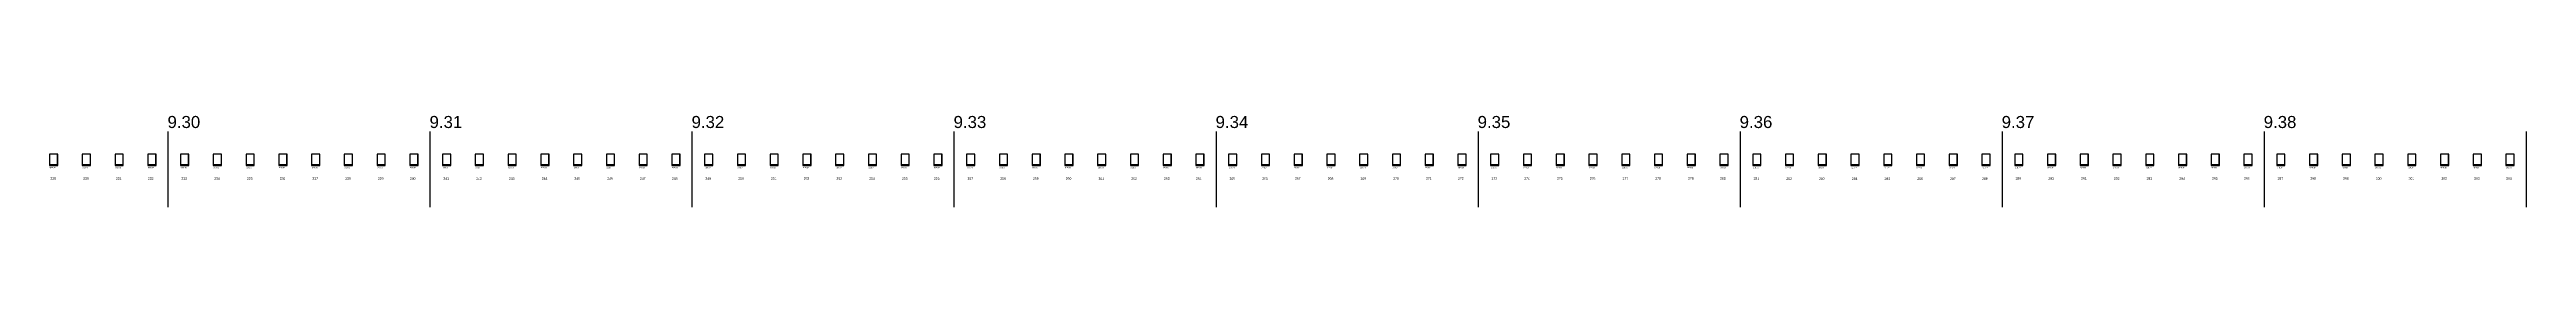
# Model space of a CAD drawing. Header units: inches. Extents: x -293 to 39679, y -468 to 488.
# Drawn here: x 29791 to 39679, y -166 to 198 of the extents above; entities that cross this region are included whole.
import ezdxf
from ezdxf.enums import TextEntityAlignment as Align

# ---------------------------------------------------------------- set-up
doc = ezdxf.new("R2010")
doc.units = ezdxf.units.IN
doc.header["$MEASUREMENT"] = 0
doc.layers.get('Defpoints').update_dxf_attribs({"color": 3})
doc.layers.add('NSE-Border', color=156, linetype='Continuous', plot=False)
doc.layers.add('NSE-Detail Border', color=7, linetype='Continuous')
doc.layers.add('NSE-Title', color=51, linetype='Continuous', lineweight=9)
doc.styles.add('004 - NSSM - Standard', font='arial.ttf', dxfattribs={"height": 0.4})
doc.styles.add('008 - NSSM - Standard', font='arial.ttf', dxfattribs={"height": 0.8})
doc.styles.add('048 - NSSM - Standard', font='arial.ttf', dxfattribs={"height": 4.8})
doc.styles.add('096 - NSSM - Standard', font='arial.ttf', dxfattribs={"height": 9.6})

# ---------------------------------------------------------------- blocks, each defined once
blk = doc.blocks.new('*U4')
blk.add_wipeout([(8.1, 1.1), (8.1, 0), (0, 0), (0, 11.3), (8.2, 11.3), (8.2, 0), (8.1, 0), (8.1, 11.3), (0, 11.3), (0, 1.1)])
at = {"layer": 'Defpoints', "ltscale": 0.0625}
blk.add_lwpolyline([(0, 1.1), (8.1, 1.1), (8.1, 11.3), (0, 11.3)], close=True, dxfattribs=at)
at = {"layer": 'Defpoints'}
blk.add_circle((0.6, 0.6), 0.312, dxfattribs=at)
at = {"layer": 'NSE-Border', "ltscale": 0.0625}
blk.add_lwpolyline([(0, 0), (8.2, 0), (8.2, 11.3), (0, 11.3)], close=True, dxfattribs=at)
at = {"layer": 'NSE-Title'}
blk.add_line((0.9, 0.6), (7.9, 0.6), dxfattribs=at)
at = {"layer": 'Defpoints', "style": '008 - NSSM - Standard'}
blk.add_attdef('DETAIL_NUMBER', text='', height=0.218, dxfattribs=at).set_placement((0.6, 0.6), align=Align.MIDDLE_CENTER)
at = {"layer": 'NSE-Title', "style": '004 - NSSM - Standard'}
blk.add_text('ARCH REF:', height=0.134, dxfattribs=at).set_placement((1.6, 0.5), align=Align.MIDDLE_CENTER)
for tag, p in [('DETAIL_DESCRIPTION', (1.1, 0.6)), ('ARCH_REF', (2.2, 0.4))]:
    blk.add_attdef(tag, p, '', height=0.134, dxfattribs=at)

msp = doc.modelspace()

# ---------------------------------------------------------------- linework, layer by layer
at = {"layer": 'Defpoints'}
for p, q in [((30265.01138, -165.875), (30265.01138, 136)), ((31311.01458, -165.875), (31311.01458, 136)), ((32357.01778, -165.875), (32357.01778, 136)), ((33403.02098, -165.875), (33403.02098, 136)), ((34449.02418, -165.875), (34449.02418, 136)), ((35495.02738, -165.875), (35495.02738, 136)), ((36541.03058, -165.875), (36541.03058, 136)), ((37587.03378, -165.875), (37587.03378, 136)), ((38633.03698, -165.875), (38633.03698, 136)), ((39679.04018, -165.875), (39679.04018, 136))]:
    msp.add_line(p, q, dxfattribs=at)

# ---------------------------------------------------------------- texts
for s, width, gutter_width, heights, insert, char_height, attachment_point, style in [('9.30', 15.7513444, 2, [0], (30262.04278, 197.25), 48, 1, '048 - NSSM - Standard'), ('9.31', 15.7513444, 2, [0], (31308.04598, 197.25), 48, 1, '048 - NSSM - Standard'), ('9.32', 15.7513444, 2, [0], (32354.04918, 197.25), 48, 1, '048 - NSSM - Standard'), ('9.33', 15.7513444, 2, [0], (33400.05238, 197.25), 48, 1, '048 - NSSM - Standard'), ('9.34', 15.7513444, 2, [0], (34446.05558, 197.25), 48, 1, '048 - NSSM - Standard'), ('9.35', 15.7513444, 2, [0], (35492.05878, 197.25), 48, 1, '048 - NSSM - Standard'), ('9.36', 15.7513444, 2, [0], (36538.06198, 197.25), 48, 1, '048 - NSSM - Standard'), ('9.37', 15.7513444, 2, [0], (37584.06518, 197.25), 48, 1, '048 - NSSM - Standard'), ('9.38', 15.7513444, 2, [0], (38630.06838, 197.25), 48, 1, '048 - NSSM - Standard'), ('05/9.29', 15.7513444, 2, [0], (29803.04118, -6.28629), 4.8, 2, '048 - NSSM - Standard'), ('229', 16.3938227, 0.5, [0], (29805.64481, -51.7797), 9.6, 5, '096 - NSSM - Standard'), ('06/9.29', 15.7513444, 2, [4.96371], (29933.79158, -6.28629), 4.8, 2, '048 - NSSM - Standard'), ('230', 16.3938227, 0.5, [0], (29936.39521, -51.7797), 9.6, 5, '096 - NSSM - Standard'), ('07/9.29', 15.7513444, 2, [0], (30064.54198, -6.28629), 4.8, 2, '048 - NSSM - Standard'), ('231', 16.3938227, 0.5, [0], (30067.14561, -51.7797), 9.6, 5, '096 - NSSM - Standard'), ('232', 16.3938227, 0.5, [0], (30194.77596, -51.7797), 9.6, 5, '096 - NSSM - Standard'), ('08/9.29', 15.7513444, 2, [0], (30195.29238, -6.28629), 4.8, 2, '048 - NSSM - Standard'), ('01/9.30', 15.7513444, 2, [0], (30326.04278, -6.28629), 4.8, 2, '048 - NSSM - Standard'), ('233', 16.3938227, 0.5, [0], (30328.64641, -51.78298), 9.6, 5, '096 - NSSM - Standard'), ('02/9.30', 15.7513444, 2, [0], (30456.79318, -6.28629), 4.8, 2, '048 - NSSM - Standard'), ('234', 16.3938227, 0.5, [0], (30459.39681, -51.7797), 9.6, 5, '096 - NSSM - Standard'), ('03/9.30', 15.7513444, 2, [0], (30587.54358, -6.28629), 4.8, 2, '048 - NSSM - Standard'), ('235', 16.3938227, 0.5, [0], (30590.14721, -51.7797), 9.6, 5, '096 - NSSM - Standard'), ('04/9.30', 15.7513444, 2, [0], (30718.29398, -6.28629), 4.8, 2, '048 - NSSM - Standard'), ('236', 16.3938227, 0.5, [0], (30720.89761, -51.7797), 9.6, 5, '096 - NSSM - Standard'), ('05/9.30', 15.7513444, 2, [0], (30849.04438, -6.28629), 4.8, 2, '048 - NSSM - Standard'), ('237', 16.3938227, 0.5, [0], (30851.64801, -51.7797), 9.6, 5, '096 - NSSM - Standard'), ('06/9.30', 15.7513444, 2, [4.96371], (30979.79478, -6.28629), 4.8, 2, '048 - NSSM - Standard'), ('238', 16.3938227, 0.5, [0], (30982.39841, -51.7797), 9.6, 5, '096 - NSSM - Standard'), ('07/9.30', 15.7513444, 2, [0], (31110.54518, -6.28629), 4.8, 2, '048 - NSSM - Standard'), ('239', 16.3938227, 0.5, [0], (31113.14881, -51.7797), 9.6, 5, '096 - NSSM - Standard'), ('240', 16.3938227, 0.5, [0], (31240.77916, -51.7797), 9.6, 5, '096 - NSSM - Standard'), ('08/9.30', 15.7513444, 2, [0], (31241.29558, -6.28629), 4.8, 2, '048 - NSSM - Standard'), ('01/9.31', 15.7513444, 2, [0], (31372.04598, -6.28629), 4.8, 2, '048 - NSSM - Standard'), ('241', 16.3938227, 0.5, [0], (31374.64961, -51.78298), 9.6, 5, '096 - NSSM - Standard'), ('02/9.31', 15.7513444, 2, [0], (31502.79638, -6.28629), 4.8, 2, '048 - NSSM - Standard'), ('242', 16.3938227, 0.5, [0], (31505.40001, -51.7797), 9.6, 5, '096 - NSSM - Standard'), ('03/9.31', 15.7513444, 2, [0], (31633.54678, -6.28629), 4.8, 2, '048 - NSSM - Standard'), ('243', 16.3938227, 0.5, [0], (31636.15041, -51.7797), 9.6, 5, '096 - NSSM - Standard'), ('04/9.31', 15.7513444, 2, [0], (31764.29718, -6.28629), 4.8, 2, '048 - NSSM - Standard'), ('244', 16.3938227, 0.5, [0], (31766.90081, -51.7797), 9.6, 5, '096 - NSSM - Standard'), ('05/9.31', 15.7513444, 2, [0], (31895.04758, -6.28629), 4.8, 2, '048 - NSSM - Standard'), ('245', 16.3938227, 0.5, [0], (31897.65121, -51.7797), 9.6, 5, '096 - NSSM - Standard'), ('06/9.31', 15.7513444, 2, [4.96371], (32025.79798, -6.28629), 4.8, 2, '048 - NSSM - Standard'), ('246', 16.3938227, 0.5, [0], (32028.40161, -51.7797), 9.6, 5, '096 - NSSM - Standard'), ('07/9.31', 15.7513444, 2, [0], (32156.54838, -6.28629), 4.8, 2, '048 - NSSM - Standard'), ('247', 16.3938227, 0.5, [0], (32159.15201, -51.7797), 9.6, 5, '096 - NSSM - Standard'), ('248', 16.3938227, 0.5, [0], (32286.78236, -51.7797), 9.6, 5, '096 - NSSM - Standard'), ('08/9.31', 15.7513444, 2, [0], (32287.29878, -6.28629), 4.8, 2, '048 - NSSM - Standard'), ('01/9.32', 15.7513444, 2, [0], (32418.04918, -6.28629), 4.8, 2, '048 - NSSM - Standard'), ('249', 16.3938227, 0.5, [0], (32420.65281, -51.78298), 9.6, 5, '096 - NSSM - Standard'), ('02/9.32', 15.7513444, 2, [0], (32548.79958, -6.28629), 4.8, 2, '048 - NSSM - Standard'), ('250', 16.3938227, 0.5, [0], (32551.40321, -51.7797), 9.6, 5, '096 - NSSM - Standard'), ('03/9.32', 15.7513444, 2, [0], (32679.54998, -6.28629), 4.8, 2, '048 - NSSM - Standard'), ('251', 16.3938227, 0.5, [0], (32682.15361, -51.7797), 9.6, 5, '096 - NSSM - Standard'), ('04/9.32', 15.7513444, 2, [0], (32810.30038, -6.28629), 4.8, 2, '048 - NSSM - Standard'), ('252', 16.3938227, 0.5, [0], (32812.90401, -51.7797), 9.6, 5, '096 - NSSM - Standard'), ('05/9.32', 15.7513444, 2, [0], (32941.05078, -6.28629), 4.8, 2, '048 - NSSM - Standard'), ('253', 16.3938227, 0.5, [0], (32943.65441, -51.7797), 9.6, 5, '096 - NSSM - Standard'), ('06/9.32', 15.7513444, 2, [4.96371], (33071.80118, -6.28629), 4.8, 2, '048 - NSSM - Standard'), ('254', 16.3938227, 0.5, [0], (33074.40481, -51.7797), 9.6, 5, '096 - NSSM - Standard'), ('07/9.32', 15.7513444, 2, [0], (33202.55158, -6.28629), 4.8, 2, '048 - NSSM - Standard'), ('255', 16.3938227, 0.5, [0], (33205.15521, -51.7797), 9.6, 5, '096 - NSSM - Standard'), ('256', 16.3938227, 0.5, [0], (33332.78556, -51.7797), 9.6, 5, '096 - NSSM - Standard'), ('08/9.32', 15.7513444, 2, [0], (33333.30198, -6.28629), 4.8, 2, '048 - NSSM - Standard'), ('01/9.33', 15.7513444, 2, [0], (33464.05238, -6.28629), 4.8, 2, '048 - NSSM - Standard'), ('257', 16.3938227, 0.5, [0], (33466.65601, -51.78298), 9.6, 5, '096 - NSSM - Standard'), ('02/9.33', 15.7513444, 2, [0], (33594.80278, -6.28629), 4.8, 2, '048 - NSSM - Standard'), ('258', 16.3938227, 0.5, [0], (33597.40641, -51.7797), 9.6, 5, '096 - NSSM - Standard'), ('03/9.33', 15.7513444, 2, [0], (33725.55318, -6.28629), 4.8, 2, '048 - NSSM - Standard'), ('259', 16.3938227, 0.5, [0], (33728.15681, -51.7797), 9.6, 5, '096 - NSSM - Standard'), ('04/9.33', 15.7513444, 2, [0], (33856.30358, -6.28629), 4.8, 2, '048 - NSSM - Standard'), ('260', 16.3938227, 0.5, [0], (33858.90721, -51.7797), 9.6, 5, '096 - NSSM - Standard'), ('05/9.33', 15.7513444, 2, [0], (33987.05398, -6.28629), 4.8, 2, '048 - NSSM - Standard'), ('261', 16.3938227, 0.5, [0], (33989.65761, -51.7797), 9.6, 5, '096 - NSSM - Standard'), ('06/9.33', 15.7513444, 2, [4.96371], (34117.80438, -6.28629), 4.8, 2, '048 - NSSM - Standard'), ('262', 16.3938227, 0.5, [0], (34120.40801, -51.7797), 9.6, 5, '096 - NSSM - Standard'), ('07/9.33', 15.7513444, 2, [0], (34248.55478, -6.28629), 4.8, 2, '048 - NSSM - Standard'), ('263', 16.3938227, 0.5, [0], (34251.15841, -51.7797), 9.6, 5, '096 - NSSM - Standard'), ('264', 16.3938227, 0.5, [0], (34378.78876, -51.7797), 9.6, 5, '096 - NSSM - Standard'), ('08/9.33', 15.7513444, 2, [0], (34379.30518, -6.28629), 4.8, 2, '048 - NSSM - Standard'), ('01/9.34', 15.7513444, 2, [0], (34510.05558, -6.28629), 4.8, 2, '048 - NSSM - Standard'), ('265', 16.3938227, 0.5, [0], (34512.65921, -51.78298), 9.6, 5, '096 - NSSM - Standard'), ('02/9.34', 15.7513444, 2, [0], (34640.80598, -6.28629), 4.8, 2, '048 - NSSM - Standard'), ('266', 16.3938227, 0.5, [0], (34643.40961, -51.7797), 9.6, 5, '096 - NSSM - Standard'), ('03/9.34', 15.7513444, 2, [0], (34771.55638, -6.28629), 4.8, 2, '048 - NSSM - Standard'), ('267', 16.3938227, 0.5, [0], (34774.16001, -51.7797), 9.6, 5, '096 - NSSM - Standard'), ('04/9.34', 15.7513444, 2, [0], (34902.30678, -6.28629), 4.8, 2, '048 - NSSM - Standard'), ('268', 16.3938227, 0.5, [0], (34904.91041, -51.7797), 9.6, 5, '096 - NSSM - Standard'), ('05/9.34', 15.7513444, 2, [0], (35033.05718, -6.28629), 4.8, 2, '048 - NSSM - Standard'), ('269', 16.3938227, 0.5, [0], (35035.66081, -51.7797), 9.6, 5, '096 - NSSM - Standard'), ('06/9.34', 15.7513444, 2, [4.96371], (35163.80758, -6.28629), 4.8, 2, '048 - NSSM - Standard'), ('270', 16.3938227, 0.5, [0], (35166.41121, -51.7797), 9.6, 5, '096 - NSSM - Standard'), ('07/9.34', 15.7513444, 2, [0], (35294.55798, -6.28629), 4.8, 2, '048 - NSSM - Standard'), ('271', 16.3938227, 0.5, [0], (35297.16161, -51.7797), 9.6, 5, '096 - NSSM - Standard'), ('272', 16.3938227, 0.5, [0], (35424.79196, -51.7797), 9.6, 5, '096 - NSSM - Standard'), ('08/9.34', 15.7513444, 2, [0], (35425.30838, -6.28629), 4.8, 2, '048 - NSSM - Standard'), ('01/9.35', 15.7513444, 2, [0], (35556.05878, -6.28629), 4.8, 2, '048 - NSSM - Standard'), ('273', 16.3938227, 0.5, [0], (35558.66241, -51.78298), 9.6, 5, '096 - NSSM - Standard'), ('02/9.35', 15.7513444, 2, [0], (35686.80918, -6.28629), 4.8, 2, '048 - NSSM - Standard'), ('274', 16.3938227, 0.5, [0], (35689.41281, -51.7797), 9.6, 5, '096 - NSSM - Standard'), ('03/9.35', 15.7513444, 2, [0], (35817.55958, -6.28629), 4.8, 2, '048 - NSSM - Standard'), ('275', 16.3938227, 0.5, [0], (35820.16321, -51.7797), 9.6, 5, '096 - NSSM - Standard'), ('04/9.35', 15.7513444, 2, [0], (35948.30998, -6.28629), 4.8, 2, '048 - NSSM - Standard'), ('276', 16.3938227, 0.5, [0], (35950.91361, -51.7797), 9.6, 5, '096 - NSSM - Standard'), ('05/9.35', 15.7513444, 2, [0], (36079.06038, -6.28629), 4.8, 2, '048 - NSSM - Standard'), ('277', 16.3938227, 0.5, [0], (36081.66401, -51.7797), 9.6, 5, '096 - NSSM - Standard'), ('06/9.35', 15.7513444, 2, [4.96371], (36209.81078, -6.28629), 4.8, 2, '048 - NSSM - Standard'), ('278', 16.3938227, 0.5, [0], (36212.41441, -51.7797), 9.6, 5, '096 - NSSM - Standard'), ('07/9.35', 15.7513444, 2, [0], (36340.56118, -6.28629), 4.8, 2, '048 - NSSM - Standard'), ('279', 16.3938227, 0.5, [0], (36343.16481, -51.7797), 9.6, 5, '096 - NSSM - Standard'), ('280', 16.3938227, 0.5, [0], (36470.79516, -51.7797), 9.6, 5, '096 - NSSM - Standard'), ('08/9.35', 15.7513444, 2, [0], (36471.31158, -6.28629), 4.8, 2, '048 - NSSM - Standard'), ('01/9.36', 15.7513444, 2, [0], (36602.06198, -6.28629), 4.8, 2, '048 - NSSM - Standard'), ('281', 16.3938227, 0.5, [0], (36604.66561, -51.78298), 9.6, 5, '096 - NSSM - Standard'), ('02/9.36', 15.7513444, 2, [0], (36732.81238, -6.95666), 4.8, 2, '048 - NSSM - Standard'), ('282', 16.3938227, 0.5, [0], (36735.41601, -52.45008), 9.6, 5, '096 - NSSM - Standard'), ('03/9.36', 15.7513444, 2, [0], (36863.56278, -6.95666), 4.8, 2, '048 - NSSM - Standard'), ('283', 16.3938227, 0.5, [0], (36866.16641, -52.45008), 9.6, 5, '096 - NSSM - Standard'), ('04/9.36', 15.7513444, 2, [0], (36994.31318, -6.95666), 4.8, 2, '048 - NSSM - Standard'), ('284', 16.3938227, 0.5, [0], (36996.91681, -52.45008), 9.6, 5, '096 - NSSM - Standard'), ('05/9.36', 15.7513444, 2, [0], (37125.06358, -6.95666), 4.8, 2, '048 - NSSM - Standard'), ('285', 16.3938227, 0.5, [0], (37127.66721, -52.45008), 9.6, 5, '096 - NSSM - Standard'), ('06/9.36', 15.7513444, 2, [4.96371], (37255.81398, -6.95666), 4.8, 2, '048 - NSSM - Standard'), ('286', 16.3938227, 0.5, [0], (37258.41761, -52.45008), 9.6, 5, '096 - NSSM - Standard'), ('07/9.36', 15.7513444, 2, [0], (37386.56438, -6.95666), 4.8, 2, '048 - NSSM - Standard'), ('287', 16.3938227, 0.5, [0], (37389.16801, -52.45008), 9.6, 5, '096 - NSSM - Standard'), ('288', 16.3938227, 0.5, [0], (37516.79836, -52.45008), 9.6, 5, '096 - NSSM - Standard'), ('08/9.36', 15.7513444, 2, [0], (37517.31478, -6.95666), 4.8, 2, '048 - NSSM - Standard'), ('01/9.37', 15.7513444, 2, [0], (37648.06518, -6.28629), 4.8, 2, '048 - NSSM - Standard'), ('289', 16.3938227, 0.5, [0], (37650.66881, -51.78298), 9.6, 5, '096 - NSSM - Standard'), ('02/9.37', 15.7513444, 2, [0], (37778.81558, -6.28629), 4.8, 2, '048 - NSSM - Standard'), ('290', 16.3938227, 0.5, [0], (37781.41921, -51.7797), 9.6, 5, '096 - NSSM - Standard'), ('03/9.37', 15.7513444, 2, [0], (37909.56598, -6.28629), 4.8, 2, '048 - NSSM - Standard'), ('291', 16.3938227, 0.5, [0], (37912.16961, -51.7797), 9.6, 5, '096 - NSSM - Standard'), ('04/9.37', 15.7513444, 2, [0], (38040.31638, -6.28629), 4.8, 2, '048 - NSSM - Standard'), ('292', 16.3938227, 0.5, [0], (38042.92001, -51.7797), 9.6, 5, '096 - NSSM - Standard'), ('05/9.37', 15.7513444, 2, [0], (38171.06678, -6.28629), 4.8, 2, '048 - NSSM - Standard'), ('293', 16.3938227, 0.5, [0], (38173.67041, -51.7797), 9.6, 5, '096 - NSSM - Standard'), ('06/9.37', 15.7513444, 2, [4.96371], (38301.81718, -6.28629), 4.8, 2, '048 - NSSM - Standard'), ('294', 16.3938227, 0.5, [0], (38304.42081, -51.7797), 9.6, 5, '096 - NSSM - Standard'), ('07/9.37', 15.7513444, 2, [0], (38432.56758, -6.28629), 4.8, 2, '048 - NSSM - Standard'), ('295', 16.3938227, 0.5, [0], (38435.17121, -51.7797), 9.6, 5, '096 - NSSM - Standard'), ('296', 16.3938227, 0.5, [0], (38562.80156, -51.7797), 9.6, 5, '096 - NSSM - Standard'), ('08/9.37', 15.7513444, 2, [0], (38563.31798, -6.28629), 4.8, 2, '048 - NSSM - Standard'), ('01/9.38', 15.7513444, 2, [0], (38694.06838, -6.28629), 4.8, 2, '048 - NSSM - Standard'), ('297', 16.3938227, 0.5, [0], (38696.67201, -51.78298), 9.6, 5, '096 - NSSM - Standard'), ('02/9.38', 15.7513444, 2, [0], (38824.81878, -6.28629), 4.8, 2, '048 - NSSM - Standard'), ('298', 16.3938227, 0.5, [0], (38827.42241, -51.7797), 9.6, 5, '096 - NSSM - Standard'), ('03/9.38', 15.7513444, 2, [0], (38955.56918, -6.28629), 4.8, 2, '048 - NSSM - Standard'), ('299', 16.3938227, 0.5, [0], (38958.17281, -51.7797), 9.6, 5, '096 - NSSM - Standard'), ('04/9.38', 15.7513444, 2, [0], (39086.31958, -6.28629), 4.8, 2, '048 - NSSM - Standard'), ('300', 16.3938227, 0.5, [0], (39088.92321, -51.7797), 9.6, 5, '096 - NSSM - Standard'), ('05/9.38', 15.7513444, 2, [0], (39217.06998, -6.28629), 4.8, 2, '048 - NSSM - Standard'), ('301', 16.3938227, 0.5, [0], (39219.67361, -51.7797), 9.6, 5, '096 - NSSM - Standard'), ('06/9.38', 15.7513444, 2, [4.96371], (39347.82038, -6.28629), 4.8, 2, '048 - NSSM - Standard'), ('302', 16.3938227, 0.5, [0], (39350.42401, -51.7797), 9.6, 5, '096 - NSSM - Standard'), ('07/9.38', 15.7513444, 2, [0], (39478.57078, -6.28629), 4.8, 2, '048 - NSSM - Standard'), ('303', 16.3938227, 0.5, [0], (39481.17441, -51.7797), 9.6, 5, '096 - NSSM - Standard'), ('304', 16.3938227, 0.5, [0], (39608.80476, -51.7797), 9.6, 5, '096 - NSSM - Standard'), ('08/9.38', 15.7513444, 2, [0], (39609.32118, -6.28629), 4.8, 2, '048 - NSSM - Standard')]:
    msp.add_mtext_dynamic_manual_height_columns(s, width=width, gutter_width=gutter_width, heights=heights, dxfattribs=dict(at, insert=insert, char_height=char_height, attachment_point=attachment_point, style=style))

# ---------------------------------------------------------------- next in the draw order: block references
at = {"layer": 'NSE-Detail Border', "xscale": 4, "yscale": 4, "zscale": 4}
for p, values in [((29791.04118, 0.25), {'DETAIL_DESCRIPTION': 'Description', 'ARCH_REF': 'None', 'DETAIL_NUMBER': '05'}), ((29921.79158, 0.25), {'DETAIL_DESCRIPTION': 'Description', 'ARCH_REF': 'None', 'DETAIL_NUMBER': '06'}), ((30052.54198, 0.25), {'DETAIL_DESCRIPTION': 'Description', 'ARCH_REF': 'None', 'DETAIL_NUMBER': '07'}), ((30183.29238, 0.25), {'DETAIL_DESCRIPTION': 'Description', 'ARCH_REF': 'None', 'DETAIL_NUMBER': '08'}), ((30314.04278, 0.25), {'DETAIL_DESCRIPTION': 'Description', 'ARCH_REF': 'None', 'DETAIL_NUMBER': '01'}), ((30444.79318, 0.25), {'DETAIL_DESCRIPTION': 'Description', 'ARCH_REF': 'None', 'DETAIL_NUMBER': '02'}), ((30575.54358, 0.25), {'DETAIL_DESCRIPTION': 'Description', 'ARCH_REF': 'None', 'DETAIL_NUMBER': '03'}), ((30706.29398, 0.25), {'DETAIL_DESCRIPTION': 'Description', 'ARCH_REF': 'None', 'DETAIL_NUMBER': '04'}), ((30837.04438, 0.25), {'DETAIL_DESCRIPTION': 'Description', 'ARCH_REF': 'None', 'DETAIL_NUMBER': '05'}), ((30967.79478, 0.25), {'DETAIL_DESCRIPTION': 'Description', 'ARCH_REF': 'None', 'DETAIL_NUMBER': '06'}), ((31098.54518, 0.25), {'DETAIL_DESCRIPTION': 'Description', 'ARCH_REF': 'None', 'DETAIL_NUMBER': '07'}), ((31229.29558, 0.25), {'DETAIL_DESCRIPTION': 'Description', 'ARCH_REF': 'None', 'DETAIL_NUMBER': '08'}), ((31360.04598, 0.25), {'DETAIL_DESCRIPTION': 'Description', 'ARCH_REF': 'None', 'DETAIL_NUMBER': '01'}), ((31490.79638, 0.25), {'DETAIL_DESCRIPTION': 'Description', 'ARCH_REF': 'None', 'DETAIL_NUMBER': '02'}), ((31621.54678, 0.25), {'DETAIL_DESCRIPTION': 'Description', 'ARCH_REF': 'None', 'DETAIL_NUMBER': '03'}), ((31752.29718, 0.25), {'DETAIL_DESCRIPTION': 'Description', 'ARCH_REF': 'None', 'DETAIL_NUMBER': '04'}), ((31883.04758, 0.25), {'DETAIL_DESCRIPTION': 'Description', 'ARCH_REF': 'None', 'DETAIL_NUMBER': '05'}), ((32013.79798, 0.25), {'DETAIL_DESCRIPTION': 'Description', 'ARCH_REF': 'None', 'DETAIL_NUMBER': '06'}), ((32144.54838, 0.25), {'DETAIL_DESCRIPTION': 'Description', 'ARCH_REF': 'None', 'DETAIL_NUMBER': '07'}), ((32275.29878, 0.25), {'DETAIL_DESCRIPTION': 'Description', 'ARCH_REF': 'None', 'DETAIL_NUMBER': '08'}), ((32406.04918, 0.25), {'DETAIL_DESCRIPTION': 'Description', 'ARCH_REF': 'None', 'DETAIL_NUMBER': '01'}), ((32536.79958, 0.25), {'DETAIL_DESCRIPTION': 'Description', 'ARCH_REF': 'None', 'DETAIL_NUMBER': '02'}), ((32667.54998, 0.25), {'DETAIL_DESCRIPTION': 'Description', 'ARCH_REF': 'None', 'DETAIL_NUMBER': '03'}), ((32798.30038, 0.25), {'DETAIL_DESCRIPTION': 'Description', 'ARCH_REF': 'None', 'DETAIL_NUMBER': '04'}), ((32929.05078, 0.25), {'DETAIL_DESCRIPTION': 'Description', 'ARCH_REF': 'None', 'DETAIL_NUMBER': '05'}), ((33059.80118, 0.25), {'DETAIL_DESCRIPTION': 'Description', 'ARCH_REF': 'None', 'DETAIL_NUMBER': '06'}), ((33190.55158, 0.25), {'DETAIL_DESCRIPTION': 'Description', 'ARCH_REF': 'None', 'DETAIL_NUMBER': '07'}), ((33321.30198, 0.25), {'DETAIL_DESCRIPTION': 'Description', 'ARCH_REF': 'None', 'DETAIL_NUMBER': '08'}), ((33452.05238, 0.25), {'DETAIL_DESCRIPTION': 'Description', 'ARCH_REF': 'None', 'DETAIL_NUMBER': '01'}), ((33582.80278, 0.25), {'DETAIL_DESCRIPTION': 'Description', 'ARCH_REF': 'None', 'DETAIL_NUMBER': '02'}), ((33713.55318, 0.25), {'DETAIL_DESCRIPTION': 'Description', 'ARCH_REF': 'None', 'DETAIL_NUMBER': '03'}), ((33844.30358, 0.25), {'DETAIL_DESCRIPTION': 'Description', 'ARCH_REF': 'None', 'DETAIL_NUMBER': '04'}), ((33975.05398, 0.25), {'DETAIL_DESCRIPTION': 'Description', 'ARCH_REF': 'None', 'DETAIL_NUMBER': '05'}), ((34105.80438, 0.25), {'DETAIL_DESCRIPTION': 'Description', 'ARCH_REF': 'None', 'DETAIL_NUMBER': '06'}), ((34236.55478, 0.25), {'DETAIL_DESCRIPTION': 'Description', 'ARCH_REF': 'None', 'DETAIL_NUMBER': '07'}), ((34367.30518, 0.25), {'DETAIL_DESCRIPTION': 'Description', 'ARCH_REF': 'None', 'DETAIL_NUMBER': '08'}), ((34498.05558, 0.25), {'DETAIL_DESCRIPTION': 'Description', 'ARCH_REF': 'None', 'DETAIL_NUMBER': '01'}), ((34628.80598, 0.25), {'DETAIL_DESCRIPTION': 'Description', 'ARCH_REF': 'None', 'DETAIL_NUMBER': '02'}), ((34759.55638, 0.25), {'DETAIL_DESCRIPTION': 'Description', 'ARCH_REF': 'None', 'DETAIL_NUMBER': '03'}), ((34890.30678, 0.25), {'DETAIL_DESCRIPTION': 'Description', 'ARCH_REF': 'None', 'DETAIL_NUMBER': '04'}), ((35021.05718, 0.25), {'DETAIL_DESCRIPTION': 'Description', 'ARCH_REF': 'None', 'DETAIL_NUMBER': '05'}), ((35151.80758, 0.25), {'DETAIL_DESCRIPTION': 'Description', 'ARCH_REF': 'None', 'DETAIL_NUMBER': '06'}), ((35282.55798, 0.25), {'DETAIL_DESCRIPTION': 'Description', 'ARCH_REF': 'None', 'DETAIL_NUMBER': '07'}), ((35413.30838, 0.25), {'DETAIL_DESCRIPTION': 'Description', 'ARCH_REF': 'None', 'DETAIL_NUMBER': '08'}), ((35544.05878, 0.25), {'DETAIL_DESCRIPTION': 'Description', 'ARCH_REF': 'None', 'DETAIL_NUMBER': '01'}), ((35674.80918, 0.25), {'DETAIL_DESCRIPTION': 'Description', 'ARCH_REF': 'None', 'DETAIL_NUMBER': '02'}), ((35805.55958, 0.25), {'DETAIL_DESCRIPTION': 'Description', 'ARCH_REF': 'None', 'DETAIL_NUMBER': '03'}), ((35936.30998, 0.25), {'DETAIL_DESCRIPTION': 'Description', 'ARCH_REF': 'None', 'DETAIL_NUMBER': '04'}), ((36067.06038, 0.25), {'DETAIL_DESCRIPTION': 'Description', 'ARCH_REF': 'None', 'DETAIL_NUMBER': '05'}), ((36197.81078, 0.25), {'DETAIL_DESCRIPTION': 'Description', 'ARCH_REF': 'None', 'DETAIL_NUMBER': '06'}), ((36328.56118, 0.25), {'DETAIL_DESCRIPTION': 'Description', 'ARCH_REF': 'None', 'DETAIL_NUMBER': '07'}), ((36459.31158, 0.25), {'DETAIL_DESCRIPTION': 'Description', 'ARCH_REF': 'None', 'DETAIL_NUMBER': '08'}), ((36590.06198, 0.25), {'DETAIL_DESCRIPTION': 'Description', 'ARCH_REF': 'None', 'DETAIL_NUMBER': '01'}), ((36720.81238, -0.42037), {'DETAIL_DESCRIPTION': 'Description', 'ARCH_REF': 'None', 'DETAIL_NUMBER': '02'}), ((36851.56278, -0.42037), {'DETAIL_DESCRIPTION': 'Description', 'ARCH_REF': 'None', 'DETAIL_NUMBER': '03'}), ((36982.31318, -0.42037), {'DETAIL_DESCRIPTION': 'Description', 'ARCH_REF': 'None', 'DETAIL_NUMBER': '04'}), ((37113.06358, -0.42037), {'DETAIL_DESCRIPTION': 'Description', 'ARCH_REF': 'None', 'DETAIL_NUMBER': '05'}), ((37243.81398, -0.42037), {'DETAIL_DESCRIPTION': 'Description', 'ARCH_REF': 'None', 'DETAIL_NUMBER': '06'}), ((37374.56438, -0.42037), {'DETAIL_DESCRIPTION': 'Description', 'ARCH_REF': 'None', 'DETAIL_NUMBER': '07'}), ((37505.31478, -0.42037), {'DETAIL_DESCRIPTION': 'Description', 'ARCH_REF': 'None', 'DETAIL_NUMBER': '08'}), ((37636.06518, 0.25), {'DETAIL_DESCRIPTION': 'Description', 'ARCH_REF': 'None', 'DETAIL_NUMBER': '01'}), ((37766.81558, 0.25), {'DETAIL_DESCRIPTION': 'Description', 'ARCH_REF': 'None', 'DETAIL_NUMBER': '02'}), ((37897.56598, 0.25), {'DETAIL_DESCRIPTION': 'Description', 'ARCH_REF': 'None', 'DETAIL_NUMBER': '03'}), ((38028.31638, 0.25), {'DETAIL_DESCRIPTION': 'Description', 'ARCH_REF': 'None', 'DETAIL_NUMBER': '04'}), ((38159.06678, 0.25), {'DETAIL_DESCRIPTION': 'Description', 'ARCH_REF': 'None', 'DETAIL_NUMBER': '05'}), ((38289.81718, 0.25), {'DETAIL_DESCRIPTION': 'Description', 'ARCH_REF': 'None', 'DETAIL_NUMBER': '06'}), ((38420.56758, 0.25), {'DETAIL_DESCRIPTION': 'Description', 'ARCH_REF': 'None', 'DETAIL_NUMBER': '07'}), ((38551.31798, 0.25), {'DETAIL_DESCRIPTION': 'Description', 'ARCH_REF': 'None', 'DETAIL_NUMBER': '08'}), ((38682.06838, 0.25), {'DETAIL_DESCRIPTION': 'Description', 'ARCH_REF': 'None', 'DETAIL_NUMBER': '01'}), ((38812.81878, 0.25), {'DETAIL_DESCRIPTION': 'Description', 'ARCH_REF': 'None', 'DETAIL_NUMBER': '02'}), ((38943.56918, 0.25), {'DETAIL_DESCRIPTION': 'Description', 'ARCH_REF': 'None', 'DETAIL_NUMBER': '03'}), ((39074.31958, 0.25), {'DETAIL_DESCRIPTION': 'Description', 'ARCH_REF': 'None', 'DETAIL_NUMBER': '04'}), ((39205.06998, 0.25), {'DETAIL_DESCRIPTION': 'Description', 'ARCH_REF': 'None', 'DETAIL_NUMBER': '05'}), ((39335.82038, 0.25), {'DETAIL_DESCRIPTION': 'Description', 'ARCH_REF': 'None', 'DETAIL_NUMBER': '06'}), ((39466.57078, 0.25), {'DETAIL_DESCRIPTION': 'Description', 'ARCH_REF': 'None', 'DETAIL_NUMBER': '07'}), ((39597.32118, 0.25), {'DETAIL_DESCRIPTION': 'Description', 'ARCH_REF': 'None', 'DETAIL_NUMBER': '08'})]:
    msp.add_blockref('*U4', p, dxfattribs=at).add_auto_attribs(values)

doc.saveas('drawing.dxf')
